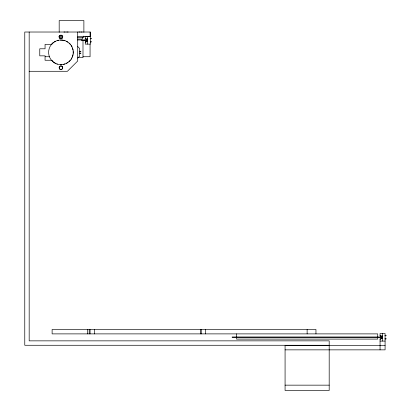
<?xml version="1.0" encoding="UTF-8"?>
<svg xmlns="http://www.w3.org/2000/svg" width="411" height="411" viewBox="0 0 411 411"><rect width="100%" height="100%" fill="white"/><g stroke="black" fill="none" stroke-linecap="round" stroke-linejoin="round"><path stroke-width="0.62" d="M72.978 54.699L72.531 56.441M73.204 53.296L73.184 51.529M71.956 57.715L71.067 59.307M51.904 44.044L52.87 43.052M70.194 60.376L68.914 61.686M53.307 42.605L51.545 44.409L45.061 44.373L45.061 48.786L39.764 48.786L39.764 55.845L45.061 55.845L45.061 60.258L51.545 60.258L53.543 62.205M77.71 58.115L79.703 56.122L79.703 48.529L77.71 46.535M54.355 41.984L55.547 41.275M67.789 62.498L66.222 63.428M57.242 40.632L58.598 40.252M64.907 63.926L63.176 64.409M82.118 32.012L81.137 32.012M80.119 32.012L78.84 32.012M60.371 40.073L62.94 40.242M60.576 64.671L61.748 64.553M65.205 32.007L63.931 32.007M68.159 32.007L66.674 32.007M59.02 36.435L62.821 36.435M77.71 36.435L90.317 36.435M85.288 36.564L90.317 36.564M62.554 37.314L59.184 37.314L59.184 36.076M77.381 37.314L83.88 37.314L83.88 36.076M85.288 38.331L85.817 38.331M90.23 38.685L91.463 38.685L90.23 38.814M87.671 38.881L85.288 38.881L85.288 36.435M77.489 39.081L82.565 39.081L82.565 37.314M85.817 39.435L87.671 39.435M77.443 39.965L87.404 39.965L87.404 40.668L81.707 40.668L81.707 39.965M87.671 41.198L85.817 41.198L85.817 42.302L85.288 42.302M87.671 41.747L85.288 41.747L85.288 44.121L90.317 44.121L90.317 32.022L24.768 32.022L24.768 345.271L329.19 345.271L329.19 340.858L29.176 340.858L29.176 32.022M90.23 41.814L91.463 41.814L90.23 41.948M79.616 51.267L80.849 51.267L80.849 51.622L79.616 51.622M79.616 53.029L80.849 53.029L80.849 53.384L79.616 53.384M45.143 56.728L49.633 56.728M83.001 56.728L90.066 56.728L90.066 44.044M77.992 57.612L82.996 57.612L82.996 40.591M29.176 71.288L67.414 71.288L77.71 60.992L77.71 32.022M380.057 335.345L380.586 335.345L380.586 336.45L382.441 336.45M384.999 335.7L386.232 335.7L384.999 335.828M382.441 335.895L380.057 335.895L380.057 333.527L385.086 333.527L385.086 349.859L285.075 349.859M232.128 336.979L382.138 336.979M232.128 337.328L382.138 337.328M380.586 338.212L382.441 338.212M382.441 338.762L380.057 338.762L380.057 349.859M384.999 338.828L386.232 338.828L384.999 338.962M380.057 339.316L380.586 339.316M380.057 341.079L385.086 341.079M385.086 345.446L285.075 345.446L285.075 390.45L329.19 390.45L329.19 345.446M285.075 385.153L329.19 385.153M63.53 40.335L64.974 40.704M66.51 41.398L67.861 42.153M55.47 63.289L54.016 62.472M56.862 63.916L57.396 64.157M69.12 43.181L70.271 44.306M52.788 61.47L51.637 60.345M71.185 45.575L72.033 47.008M72.572 48.421L73.035 50.075M382.441 333.527L382.441 341.079M377.724 336.979L377.724 333.886L52.12 333.886L52.12 329.478L315.956 329.478L315.956 333.886M377.724 337.328L377.724 339.096L236.541 339.096L236.541 337.328M307.13 329.478L307.13 333.886M236.541 333.886L236.541 336.979M205.659 329.478L205.659 333.886M201.246 329.478L201.246 333.886M200.363 329.478L200.363 333.886M94.473 329.478L94.473 333.886M90.066 32.022L90.066 36.435M90.066 329.478L90.066 333.886M89.182 329.478L89.182 333.886M87.671 36.435L87.671 44.121M87.415 329.478L87.415 333.886M84.82 39.965L84.82 40.668M83.88 32.346L83.88 20.55L59.184 20.55L59.184 32.346M59.867 69.161A1.767 1.767 0 0 1 60.15 66.197A1.767 1.767 0 0 1 62.719 67.702A1.767 1.767 0 0 1 60.268 69.392M61.064 35.12A1.767 1.767 0 0 1 62.503 37.73A1.767 1.767 0 0 1 59.533 37.93A1.767 1.767 0 0 1 60.607 35.151M59.888 69.069A1.767 1.767 0 0 0 62.698 67.861A1.767 1.767 0 0 0 60.247 66.032A1.767 1.767 0 0 0 59.888 69.069M60.063 38.506A1.767 1.767 0 0 0 62.708 36.98A1.767 1.767 0 0 0 60.063 35.449A1.767 1.767 0 0 0 60.063 38.506M54.458 62.832A12.356 12.356 0 0 0 73.302 52.7A12.356 12.356 0 0 0 55.105 41.444A12.356 12.356 0 0 0 54.458 62.832"/></g></svg>
